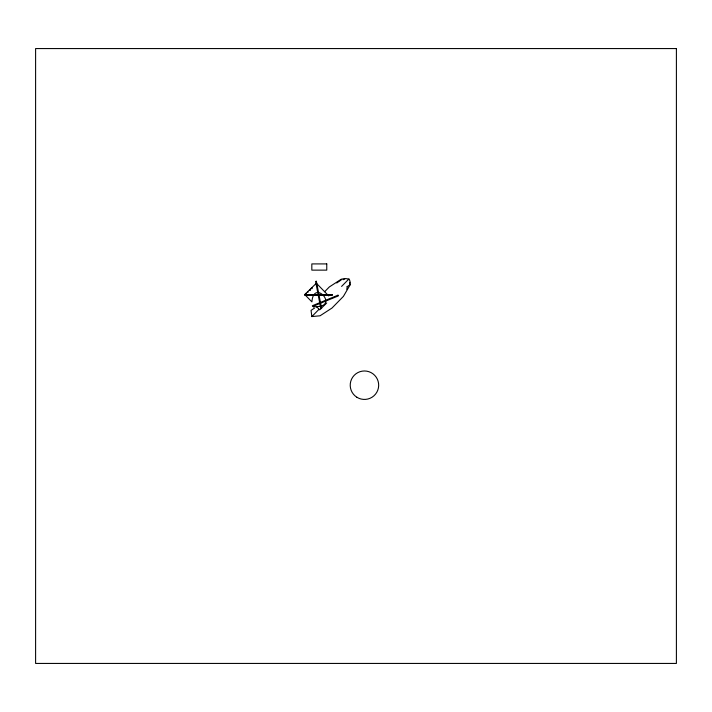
<?xml version="1.0" encoding="UTF-8"?>
<svg xmlns="http://www.w3.org/2000/svg" width="712" height="712" viewBox="0 0 712 712"><rect width="100%" height="100%" fill="white"/><g stroke="black" fill="none" stroke-linecap="round" stroke-linejoin="round"><path stroke-width="1.07" d="M324.645 291.724L329.318 286.954L341.244 279.211C345.311 278.356 351.692 277.6 349.637 283.768M347.465 287.728L346.611 289.188M306.009 293.335L305.297 294.065L306.249 294.599M349.957 282.344L350.251 284.631L343.415 296.379L331.988 308.047L320.062 315.79L311.838 316.573L311.055 310.37L314.704 307.976M336.732 283.011L341.324 279.834M311.838 316.573L319.083 309.231M341.582 286.42L349.058 278.846M326.728 302.956L319.679 309.845L316.484 306.569C339.09 306.587 313.609 278.41 311.909 301.888L304.754 294.563L316.351 283.234L328.757 295.934M343.131 279.727L344.706 278.882M346.602 287.025L350.251 284.631M316.965 307.068L313.956 306.311L313.351 306.427L313.698 307.183M311.705 287.773L312.354 288.129M311.082 288.378L311.856 288.814M309.756 289.686L310.307 289.989M310.192 290.265L309.649 290.069M307.575 291.804L308.145 292.125M337.986 295.204L312.372 305.724L312.666 306.454L338.289 295.934L337.986 295.204M316.368 281.293L315.594 281.436L320.827 308.634L321.602 308.483L316.368 281.293M676.4 48.567L35.6 48.567L35.6 663.433L676.4 663.433L676.4 48.567M326.763 263.912L311.829 263.912L311.829 270.133L326.763 270.133L326.763 263.912M332.442 294.563L304.754 294.563L304.754 295.355L332.442 295.355L332.442 294.563M356.872 397.252A14.231 14.231 0 0 0 378.668 385.744A14.231 14.231 0 0 0 357.798 372.625A14.231 14.231 0 0 0 356.872 397.252"/></g></svg>
